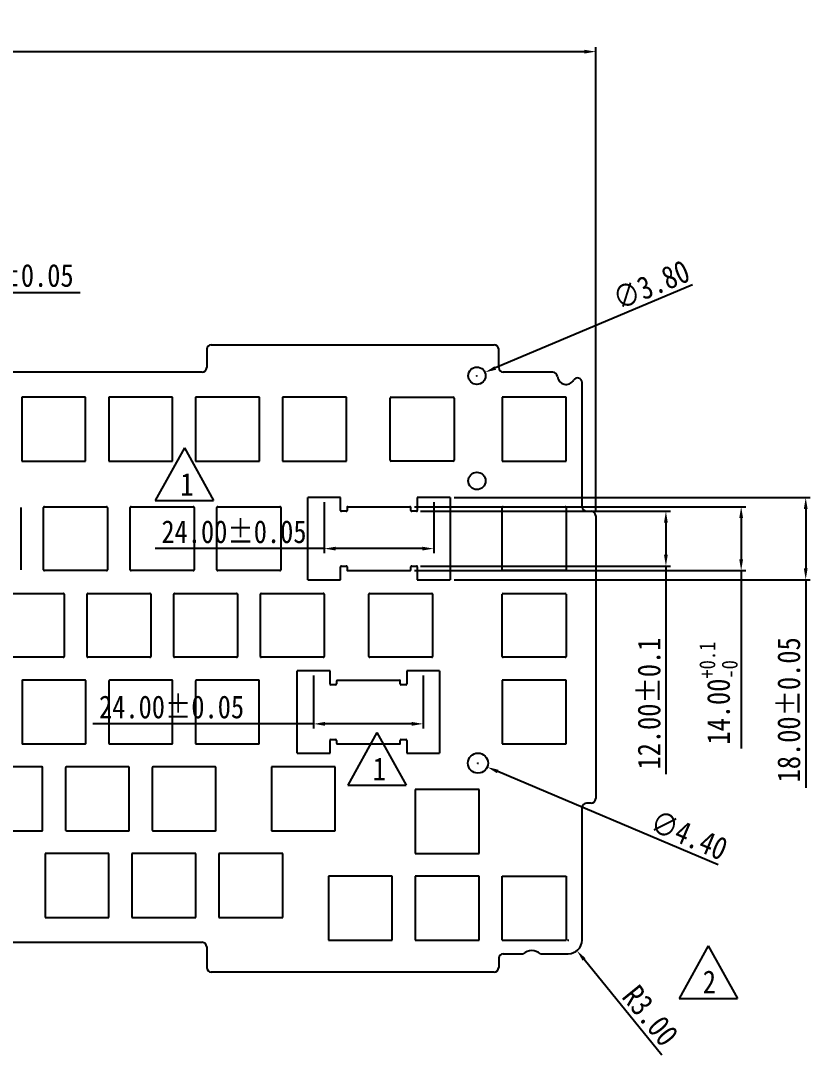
# Model space of a CAD drawing. Header units: millimetres. Extents: x -762 to 118, y 46 to 279.
# Drawn here: x -507.3 to -334.2, y 52.3 to 279.3 of the extents above; entities that cross this region are included whole.
import ezdxf

# ---------------------------------------------------------------- set-up
doc = ezdxf.new("R2010")
doc.units = ezdxf.units.MM
doc.header["$LTSCALE"] = 16.335
doc.header["$PDMODE"] = 3
doc.header["$PDSIZE"] = 8
doc.layers.get('0').update_dxf_attribs({"linetype": 'CONTINUOUS'})
doc.layers.get('Defpoints').update_dxf_attribs({"linetype": 'CONTINUOUS'})
doc.layers.add('文字说明', color=2, linetype='CONTINUOUS')
doc.layers.add('标注尺寸', color=2, linetype='CONTINUOUS')
doc.styles.get("Standard").update_dxf_attribs({"font": '', "width": 0.85, "height": 5})
doc.styles.get('Standard').set_extended_font_data('SimSun')
doc.dimstyles.get("Standard").update_dxf_attribs({"dimtxt": 5, "dimasz": 2.5, "dimexe": 1, "dimexo": 1, "dimgap": 1, "dimtad": 1, "dimzin": 1, "dimdsep": 46, "dimtxsty": 'Standard', "dimcen": 0.09, "dimadec": 0, "dimazin": 2, "dimtp": 0.01, "dimtm": 0.01, "dimtfac": 1, "dimtofl": 0, "dimtmove": 0, "dimatfit": 3, "dimfxl": 1, "dimtolj": 1, "dimarcsym": 0})

# ---------------------------------------------------------------- blocks, each defined once
blk = doc.blocks.new('*D0')
at = {"layer": 'Defpoints', "color": 0}
for p in [(-381.26, 272.51), (-699.56, 170.79), (-381.26, 170.79)]:
    blk.add_point(p, dxfattribs=at)
at = {"layer": '标注尺寸', "color": 0, "lineweight": -2}
for p, q in [((-699.56, 171.79), (-699.56, 273.51)), ((-697.06, 272.51), (-383.76, 272.51)), ((-381.26, 171.79), (-381.26, 273.51))]:
    blk.add_line(p, q, dxfattribs=at)
at = {"layer": '标注尺寸', "color": 0}
for points in [[(-697.06, 272.92), (-697.06, 272.09), (-699.56, 272.51)], [(-383.76, 272.92), (-383.76, 272.09), (-381.26, 272.51)]]:
    blk.add_solid(points, dxfattribs=at)
at = {"layer": '标注尺寸', "color": 0, "insert": (-540.41, 276.01), "char_height": 5, "attachment_point": 5}
blk.add_mtext('\\A1;318.30', dxfattribs=at)
blk = doc.blocks.new('*D4')
at = {"layer": 'Defpoints', "color": 0}
for p in [(-405.55, 202.2), (-409.06, 200.73)]:
    blk.add_point(p, dxfattribs=at)
at = {"layer": '标注尺寸', "color": 0, "lineweight": -2}
for p, q in [((-360.01, 221.4), (-403.25, 203.17)), ((-407.39, 201.46), (-407.21, 201.46)), ((-407.3, 201.37), (-407.3, 201.55))]:
    blk.add_line(p, q, dxfattribs=at)
at = {"layer": '标注尺寸', "color": 0}
blk.add_solid([(-403.41, 203.56), (-403.09, 202.79), (-405.55, 202.2)], dxfattribs=at)
at = {"layer": '标注尺寸', "color": 0, "insert": (-369.09, 221.37), "char_height": 5, "attachment_point": 5, "rotation": 22.8554}
blk.add_mtext('\\A1;∅3.80', dxfattribs=at)
blk = doc.blocks.new('*D5')
at = {"layer": 'Defpoints', "color": 0}
for p in [(-409.09, 117.42), (-405.04, 115.71)]:
    blk.add_point(p, dxfattribs=at)
at = {"layer": '标注尺寸', "color": 0, "lineweight": -2}
for p, q in [((-407.15, 116.56), (-406.97, 116.56)), ((-407.06, 116.47), (-407.06, 116.65)), ((-354.45, 94.28), (-402.74, 114.73))]:
    blk.add_line(p, q, dxfattribs=at)
at = {"layer": '标注尺寸', "color": 0}
blk.add_solid([(-402.57, 115.11), (-402.9, 114.35), (-405.04, 115.71)], dxfattribs=at)
at = {"layer": '标注尺寸', "color": 0, "insert": (-360.8, 100.77), "char_height": 5, "attachment_point": 5, "rotation": 337.0501}
blk.add_mtext('\\A1;∅4.40', dxfattribs=at)
blk = doc.blocks.new('*D6')
at = {"layer": 'Defpoints', "color": 0}
for p in [(-413.27, 174.76), (-413.27, 156.76), (-335.23, 156.76)]:
    blk.add_point(p, dxfattribs=at)
at = {"layer": '标注尺寸', "color": 0, "lineweight": -2}
for p, q in [((-412.27, 174.76), (-334.23, 174.76)), ((-335.23, 172.26), (-335.23, 159.26)), ((-412.27, 156.76), (-334.23, 156.76)), ((-335.23, 156.76), (-335.23, 111.15))]:
    blk.add_line(p, q, dxfattribs=at)
at = {"layer": '标注尺寸', "color": 0}
for points in [[(-335.64, 172.26), (-334.81, 172.26), (-335.23, 174.76)], [(-335.64, 159.26), (-334.81, 159.26), (-335.23, 156.76)]]:
    blk.add_solid(points, dxfattribs=at)
at = {"layer": '标注尺寸', "color": 0, "insert": (-338.91, 128.25), "char_height": 5, "attachment_point": 5, "rotation": 90}
blk.add_mtext('\\A1;18.00%%P0.05', dxfattribs=at)
blk = doc.blocks.new('*D7')
at = {"layer": 'Defpoints', "color": 0}
for p in [(-420.67, 171.76), (-420.67, 159.76), (-365.87, 159.76)]:
    blk.add_point(p, dxfattribs=at)
at = {"layer": '标注尺寸', "color": 0, "lineweight": -2}
for p, q in [((-419.67, 171.76), (-364.87, 171.76)), ((-365.87, 169.26), (-365.87, 162.26)), ((-419.67, 159.76), (-364.87, 159.76)), ((-365.87, 159.76), (-365.87, 114.16))]:
    blk.add_line(p, q, dxfattribs=at)
at = {"layer": '标注尺寸', "color": 0}
for points in [[(-366.29, 169.26), (-365.46, 169.26), (-365.87, 171.76)], [(-366.29, 162.26), (-365.46, 162.26), (-365.87, 159.76)]]:
    blk.add_solid(points, dxfattribs=at)
at = {"layer": '标注尺寸', "color": 0, "insert": (-369.55, 129.62), "char_height": 5, "attachment_point": 5, "rotation": 90}
blk.add_mtext('\\A1;12.00%%P0.1', dxfattribs=at)
blk = doc.blocks.new('*D8')
at = {"layer": 'Defpoints', "color": 0}
for p in [(-421.97, 172.76), (-421.97, 158.76), (-349.38, 158.76)]:
    blk.add_point(p, dxfattribs=at)
at = {"layer": '标注尺寸', "color": 0, "lineweight": -2}
for p, q in [((-420.97, 172.76), (-348.38, 172.76)), ((-349.38, 170.26), (-349.38, 161.26)), ((-420.97, 158.76), (-348.38, 158.76)), ((-349.38, 158.76), (-349.38, 119.77))]:
    blk.add_line(p, q, dxfattribs=at)
at = {"layer": '标注尺寸', "color": 0}
for points in [[(-349.79, 170.26), (-348.96, 170.26), (-349.38, 172.76)], [(-349.79, 161.26), (-348.96, 161.26), (-349.38, 158.76)]]:
    blk.add_solid(points, dxfattribs=at)
at = {"layer": '标注尺寸', "color": 0, "insert": (-354.36, 131.91), "char_height": 5, "attachment_point": 5, "rotation": 90}
blk.add_mtext('\\A1;14.00{\\H0.7x;\\S+0.1^ -0;}', dxfattribs=at)
blk = doc.blocks.new('*D16')
at = {"layer": 'Defpoints', "color": 0}
for p in [(-536.83, 219.75), (-543.23, 202.26), (-536.83, 202.26)]:
    blk.add_point(p, dxfattribs=at)
at = {"layer": '标注尺寸', "color": 0, "lineweight": -2}
for p, q in [((-543.23, 203.26), (-543.23, 220.75)), ((-536.83, 203.26), (-536.83, 220.75)), ((-545.73, 219.75), (-548.23, 219.75)), ((-534.33, 219.75), (-494.25, 219.75))]:
    blk.add_line(p, q, dxfattribs=at)
at = {"layer": '标注尺寸', "color": 0}
for points in [[(-545.73, 220.16), (-545.73, 219.33), (-543.23, 219.75)], [(-534.33, 220.16), (-534.33, 219.33), (-536.83, 219.75)]]:
    blk.add_solid(points, dxfattribs=at)
at = {"layer": '标注尺寸', "color": 0, "insert": (-513.04, 223.43), "char_height": 5, "attachment_point": 5}
blk.add_mtext('\\A1;2*6.40%%P0.05', dxfattribs=at)
blk = doc.blocks.new('*D18')
at = {"layer": 'Defpoints', "color": 0}
for p in [(-440.77, 174.76), (-416.77, 174.76), (-416.77, 163.58)]:
    blk.add_point(p, dxfattribs=at)
at = {"layer": '标注尺寸', "color": 0, "lineweight": -2}
for p, q in [((-440.77, 173.76), (-440.77, 162.58)), ((-416.77, 173.76), (-416.77, 162.58)), ((-440.77, 163.58), (-477.83, 163.58)), ((-419.27, 163.58), (-438.27, 163.58))]:
    blk.add_line(p, q, dxfattribs=at)
at = {"layer": '标注尺寸', "color": 0}
for points in [[(-438.27, 164), (-438.27, 163.17), (-440.77, 163.58)], [(-419.27, 164), (-419.27, 163.17), (-416.77, 163.58)]]:
    blk.add_solid(points, dxfattribs=at)
at = {"layer": '标注尺寸', "color": 0, "insert": (-460.55, 167.26), "char_height": 5, "attachment_point": 5}
blk.add_mtext('\\A1;24.00%%P0.05', dxfattribs=at)
blk = doc.blocks.new('*D20')
at = {"layer": 'Defpoints', "color": 0}
for p in [(-443.09, 136.76), (-419.09, 136.76), (-419.09, 125.17)]:
    blk.add_point(p, dxfattribs=at)
at = {"layer": '标注尺寸', "color": 0, "lineweight": -2}
for p, q in [((-443.09, 135.76), (-443.09, 124.17)), ((-419.09, 135.76), (-419.09, 124.17)), ((-443.09, 125.17), (-491.51, 125.17)), ((-421.59, 125.17), (-440.59, 125.17))]:
    blk.add_line(p, q, dxfattribs=at)
at = {"layer": '标注尺寸', "color": 0}
for points in [[(-440.59, 125.59), (-440.59, 124.75), (-443.09, 125.17)], [(-421.59, 125.59), (-421.59, 124.75), (-419.09, 125.17)]]:
    blk.add_solid(points, dxfattribs=at)
at = {"layer": '标注尺寸', "color": 0, "insert": (-474.23, 128.85), "char_height": 5, "attachment_point": 5}
blk.add_mtext('\\A1;24.00%%P0.05', dxfattribs=at)
blk = doc.blocks.new('*D25')
at = {"layer": 'Defpoints', "color": 0}
for p in [(-387.26, 77.79), (-385.37, 75.46)]:
    blk.add_point(p, dxfattribs=at)
at = {"layer": '标注尺寸', "color": 0, "lineweight": -2}
for p, q in [((-387.35, 77.79), (-387.17, 77.79)), ((-387.26, 77.7), (-387.26, 77.88)), ((-366.76, 52.55), (-383.8, 73.52))]:
    blk.add_line(p, q, dxfattribs=at)
at = {"layer": '标注尺寸', "color": 0}
blk.add_solid([(-383.47, 73.79), (-384.12, 73.26), (-385.37, 75.46)], dxfattribs=at)
at = {"layer": '标注尺寸', "color": 0, "insert": (-369.28, 61.21), "char_height": 5, "attachment_point": 5, "rotation": 309.0828}
blk.add_mtext('\\A1;R3.00', dxfattribs=at)

msp = doc.modelspace()

# ---------------------------------------------------------------- linework, layer by layer
at = {"color": 7, "linetype": 'Continuous'}
for p, q in [((-466.528, 207.263), (-466.528, 203.263)), ((-465.528, 208.263), (-403.528, 208.263)), ((-402.528, 203.263), (-402.528, 207.263)), ((-467.528, 202.263), (-509.528, 202.263)), ((-390.658, 202.263), (-401.528, 202.263)), ((-384.263, 172.785), (-384.263, 199.996)), ((-507.061, 196.763), (-507.061, 182.763)), ((-493.061, 196.763), (-507.061, 196.763)), ((-493.061, 182.763), (-493.061, 196.763)), ((-488.011, 196.763), (-488.011, 182.763)), ((-474.011, 196.763), (-488.011, 196.763)), ((-474.011, 182.763), (-474.011, 196.763)), ((-454.961, 196.763), (-468.961, 196.763)), ((-468.961, 196.763), (-468.961, 182.763)), ((-454.961, 182.763), (-454.961, 196.763)), ((-435.911, 196.763), (-449.911, 196.763)), ((-449.911, 196.763), (-449.911, 182.763)), ((-435.911, 182.763), (-435.911, 196.763)), ((-426.293, 182.963), (-426.293, 196.563)), ((-426.093, 196.763), (-412.493, 196.763)), ((-412.293, 196.563), (-412.293, 182.963)), ((-387.763, 196.763), (-401.763, 196.763)), ((-401.763, 196.763), (-401.763, 182.763)), ((-387.763, 182.763), (-387.763, 196.763)), ((-507.061, 182.763), (-493.061, 182.763)), ((-488.011, 182.763), (-474.011, 182.763)), ((-468.961, 182.763), (-454.961, 182.763)), ((-449.911, 182.763), (-435.911, 182.763)), ((-412.493, 182.763), (-426.093, 182.763)), ((-401.763, 182.763), (-387.763, 182.763)), ((-507.293, 172.563), (-507.293, 158.963)), ((-502.293, 158.963), (-502.293, 172.563)), ((-502.093, 172.763), (-488.493, 172.763)), ((-488.293, 172.563), (-488.293, 158.963)), ((-483.293, 158.963), (-483.293, 172.563)), ((-483.093, 172.763), (-469.493, 172.763)), ((-469.293, 172.563), (-469.293, 158.963)), ((-464.293, 158.963), (-464.293, 172.563)), ((-464.093, 172.763), (-450.493, 172.763)), ((-450.293, 172.563), (-450.293, 158.963)), ((-444.368, 156.763), (-444.368, 174.763)), ((-437.168, 174.763), (-444.368, 174.763)), ((-437.168, 171.963), (-437.168, 174.763)), ((-435.768, 172.563), (-435.768, 171.963)), ((-435.568, 172.763), (-421.968, 172.763)), ((-421.768, 171.963), (-421.768, 172.563)), ((-420.368, 174.763), (-420.368, 171.963)), ((-413.168, 174.763), (-420.368, 174.763)), ((-413.168, 174.763), (-413.168, 156.763)), ((-401.763, 158.963), (-401.763, 172.563)), ((-401.563, 172.763), (-387.963, 172.763)), ((-387.763, 172.563), (-387.763, 158.963)), ((-435.968, 171.763), (-436.968, 171.763)), ((-420.568, 171.763), (-421.568, 171.763)), ((-383.263, 171.785), (-382.263, 171.785)), ((-381.263, 170.785), (-381.263, 108.785)), ((-437.168, 156.763), (-437.168, 159.563)), ((-436.968, 159.763), (-435.968, 159.763)), ((-435.768, 159.563), (-435.768, 158.963)), ((-421.768, 158.963), (-421.768, 159.563)), ((-421.568, 159.763), (-420.568, 159.763)), ((-420.368, 159.563), (-420.368, 156.763)), ((-488.493, 158.763), (-502.093, 158.763)), ((-469.493, 158.763), (-483.093, 158.763)), ((-450.493, 158.763), (-464.093, 158.763)), ((-444.368, 156.763), (-437.168, 156.763)), ((-435.568, 158.763), (-421.968, 158.763)), ((-420.368, 156.763), (-413.168, 156.763)), ((-387.963, 158.763), (-401.563, 158.763)), ((-511.563, 153.763), (-497.963, 153.763)), ((-497.763, 153.563), (-497.763, 139.963)), ((-492.763, 139.963), (-492.763, 153.563)), ((-492.563, 153.763), (-478.963, 153.763)), ((-478.763, 153.563), (-478.763, 139.963)), ((-473.763, 139.963), (-473.763, 153.563)), ((-473.563, 153.763), (-459.963, 153.763)), ((-459.763, 153.563), (-459.763, 139.963)), ((-454.763, 139.963), (-454.763, 153.563)), ((-454.563, 153.763), (-440.963, 153.763)), ((-440.763, 153.563), (-440.763, 139.963)), ((-430.998, 139.963), (-430.998, 153.563)), ((-430.798, 153.763), (-417.198, 153.763)), ((-416.998, 153.563), (-416.998, 139.963)), ((-401.763, 139.963), (-401.763, 153.563)), ((-401.563, 153.763), (-387.963, 153.763)), ((-387.763, 153.563), (-387.763, 139.963)), ((-497.963, 139.763), (-511.563, 139.763)), ((-478.963, 139.763), (-492.563, 139.763)), ((-459.963, 139.763), (-473.563, 139.763)), ((-440.963, 139.763), (-454.563, 139.763)), ((-417.198, 139.763), (-430.798, 139.763)), ((-387.963, 139.763), (-401.563, 139.763)), ((-446.693, 118.763), (-446.693, 136.763)), ((-439.493, 136.763), (-446.693, 136.763)), ((-439.493, 133.963), (-439.493, 136.763)), ((-422.693, 136.763), (-422.693, 133.963)), ((-415.493, 136.763), (-422.693, 136.763)), ((-415.493, 136.763), (-415.493, 118.763)), ((-506.998, 134.563), (-506.998, 120.963)), ((-493.198, 134.763), (-506.798, 134.763)), ((-492.998, 120.963), (-492.998, 134.563)), ((-487.998, 134.563), (-487.998, 120.963)), ((-474.198, 134.763), (-487.798, 134.763)), ((-473.998, 120.963), (-473.998, 134.563)), ((-468.998, 134.563), (-468.998, 120.963)), ((-455.198, 134.763), (-468.798, 134.763)), ((-454.998, 120.963), (-454.998, 134.563)), ((-438.093, 134.563), (-438.093, 133.963)), ((-437.893, 134.763), (-424.293, 134.763)), ((-424.093, 133.963), (-424.093, 134.563)), ((-387.763, 134.763), (-401.763, 134.763)), ((-401.763, 134.763), (-401.763, 120.763)), ((-387.763, 120.763), (-387.763, 134.763)), ((-438.293, 133.763), (-439.293, 133.763)), ((-422.893, 133.763), (-423.893, 133.763)), ((-506.798, 120.763), (-493.198, 120.763)), ((-487.798, 120.763), (-474.198, 120.763)), ((-468.798, 120.763), (-455.198, 120.763)), ((-439.493, 118.763), (-439.493, 121.563)), ((-439.293, 121.763), (-438.293, 121.763)), ((-438.093, 121.563), (-438.093, 120.963)), ((-437.893, 120.763), (-424.293, 120.763)), ((-424.093, 120.963), (-424.093, 121.563)), ((-423.893, 121.763), (-422.893, 121.763)), ((-422.693, 121.563), (-422.693, 118.763)), ((-401.763, 120.763), (-387.763, 120.763)), ((-446.693, 118.763), (-439.493, 118.763)), ((-422.693, 118.763), (-415.493, 118.763)), ((-502.688, 115.763), (-516.288, 115.763)), ((-483.688, 115.763), (-497.288, 115.763)), ((-464.688, 115.763), (-478.288, 115.763)), ((-438.343, 115.763), (-452.343, 115.763)), ((-452.343, 115.763), (-452.343, 101.763)), ((-438.343, 101.763), (-438.343, 115.763)), ((-502.488, 101.963), (-502.488, 115.563)), ((-497.488, 115.563), (-497.488, 101.963)), ((-483.488, 101.963), (-483.488, 115.563)), ((-478.488, 115.563), (-478.488, 101.963)), ((-464.488, 101.963), (-464.488, 115.563)), ((-406.813, 110.763), (-420.813, 110.763)), ((-420.813, 110.763), (-420.813, 96.763)), ((-406.813, 96.763), (-406.813, 110.763)), ((-384.263, 77.793), (-384.263, 106.785)), ((-382.263, 107.785), (-383.263, 107.785)), ((-516.288, 101.763), (-502.688, 101.763)), ((-497.288, 101.763), (-483.688, 101.763)), ((-478.288, 101.763), (-464.688, 101.763)), ((-452.343, 101.763), (-438.343, 101.763)), ((-487.963, 96.763), (-501.963, 96.763)), ((-501.963, 96.763), (-501.963, 82.763)), ((-487.963, 82.763), (-487.963, 96.763)), ((-468.913, 96.763), (-482.913, 96.763)), ((-482.913, 96.763), (-482.913, 82.763)), ((-468.913, 82.763), (-468.913, 96.763)), ((-449.863, 96.763), (-463.863, 96.763)), ((-463.863, 96.763), (-463.863, 82.763)), ((-449.863, 82.763), (-449.863, 96.763)), ((-420.813, 96.763), (-406.813, 96.763)), ((-425.863, 91.763), (-439.863, 91.763)), ((-439.863, 91.763), (-439.863, 77.763)), ((-425.863, 77.763), (-425.863, 91.763)), ((-406.813, 91.763), (-420.813, 91.763)), ((-420.813, 91.763), (-420.813, 77.763)), ((-406.813, 77.763), (-406.813, 91.763)), ((-401.763, 91.763), (-387.763, 91.763)), ((-401.763, 77.763), (-401.763, 91.763)), ((-387.763, 91.763), (-387.763, 77.763)), ((-501.963, 82.763), (-487.963, 82.763)), ((-482.913, 82.763), (-468.913, 82.763)), ((-463.863, 82.763), (-449.863, 82.763)), ((-509.528, 77.293), (-467.528, 77.293)), ((-439.863, 77.763), (-425.863, 77.763)), ((-420.813, 77.763), (-406.813, 77.763)), ((-401.763, 77.763), (-387.763, 77.763)), ((-466.528, 76.293), (-466.528, 71.763)), ((-402.528, 73.793), (-402.528, 71.763)), ((-401.528, 74.793), (-397.17, 74.793)), ((-393.371, 74.793), (-387.263, 74.793)), ((-403.528, 70.763), (-465.528, 70.763))]:
    msp.add_line(p, q, dxfattribs=at)
for centre, radius in [((-407.305, 201.463), 1.9), ((-407.305, 178.435), 1.9), ((-407.063, 116.563), 2.2)]:
    msp.add_circle(centre, radius, dxfattribs=at)
for centre, radius, start, end in [((-465.528, 207.263), 1, 90, 180), ((-403.528, 207.263), 1, 0, 90), ((-467.528, 203.263), 1, 270, 0), ((-401.528, 203.263), 1, 180, 270), ((-390.658, 201.263), 1, 3.95457, 90), ((-387.765, 201.463), 1.9, 183.95457, 329.59993), ((-385.263, 199.996), 1, 0, 149.59993), ((-426.093, 196.563), 0.2, 90, 180), ((-412.493, 196.563), 0.2, 0, 90), ((-426.093, 182.963), 0.2, 180, 270), ((-412.493, 182.963), 0.2, 270, 0), ((-502.093, 172.563), 0.2, 90, 180), ((-488.493, 172.563), 0.2, 359.99999, 90), ((-483.093, 172.563), 0.2, 90, 180), ((-469.493, 172.563), 0.2, 0, 90), ((-464.093, 172.563), 0.2, 90, 180), ((-450.493, 172.563), 0.2, 359.99999, 90), ((-435.568, 172.563), 0.2, 90, 180), ((-421.968, 172.563), 0.2, 0, 90), ((-401.563, 172.563), 0.2, 90, 180), ((-387.963, 172.563), 0.2, 0, 90), ((-383.263, 172.785), 1, 180, 270), ((-436.968, 171.963), 0.2, 180, 270), ((-435.968, 171.963), 0.2, 270, 0), ((-421.568, 171.963), 0.2, 180, 270), ((-420.568, 171.963), 0.2, 270, 0), ((-382.263, 170.785), 1, 0, 90), ((-502.093, 158.963), 0.2, 180, 270), ((-488.493, 158.963), 0.2, 270, 0), ((-483.093, 158.963), 0.2, 180, 270), ((-469.493, 158.963), 0.2, 270, 0), ((-464.093, 158.963), 0.2, 179.99999, 270), ((-450.493, 158.963), 0.2, 270, 0), ((-436.968, 159.563), 0.2, 90, 180), ((-435.968, 159.563), 0.2, 0, 90), ((-435.568, 158.963), 0.2, 180, 270), ((-421.968, 158.963), 0.2, 270, 0), ((-421.568, 159.563), 0.2, 90, 180), ((-420.568, 159.563), 0.2, 0, 90), ((-401.563, 158.963), 0.2, 180, 270), ((-387.963, 158.963), 0.2, 270, 0), ((-497.963, 153.563), 0.2, 359.99999, 90.00001), ((-492.563, 153.563), 0.2, 89.99999, 180), ((-478.963, 153.563), 0.2, 0, 90.00001), ((-473.563, 153.563), 0.2, 89.99999, 180), ((-459.963, 153.563), 0.2, 0, 90.00001), ((-454.563, 153.563), 0.2, 89.99999, 180), ((-440.963, 153.563), 0.2, 359.99999, 90.00001), ((-430.798, 153.563), 0.2, 89.99999, 180), ((-417.198, 153.563), 0.2, 0, 90.00001), ((-401.563, 153.563), 0.2, 90, 180), ((-387.963, 153.563), 0.2, 0, 90), ((-497.963, 139.963), 0.2, 269.99999, 0), ((-492.563, 139.963), 0.2, 180, 270.00001), ((-478.963, 139.963), 0.2, 269.99999, 0), ((-473.563, 139.963), 0.2, 179.99999, 270.00001), ((-459.963, 139.963), 0.2, 269.99999, 0), ((-454.563, 139.963), 0.2, 179.99999, 270.00001), ((-440.963, 139.963), 0.2, 269.99999, 0), ((-430.798, 139.963), 0.2, 180, 270.00001), ((-417.198, 139.963), 0.2, 269.99999, 0), ((-401.563, 139.963), 0.2, 180, 270), ((-387.963, 139.963), 0.2, 270, 0), ((-506.798, 134.563), 0.2, 90, 180), ((-493.198, 134.563), 0.2, 359.99999, 90), ((-487.798, 134.563), 0.2, 90, 180), ((-474.198, 134.563), 0.2, 0, 90), ((-468.798, 134.563), 0.2, 90, 180), ((-455.198, 134.563), 0.2, 0, 90), ((-439.293, 133.963), 0.2, 180, 270), ((-438.293, 133.963), 0.2, 270, 0), ((-437.893, 134.563), 0.2, 90, 180), ((-424.293, 134.563), 0.2, 0, 90), ((-423.893, 133.963), 0.2, 180, 270), ((-422.893, 133.963), 0.2, 270, 0), ((-506.798, 120.963), 0.2, 179.99999, 270.00001), ((-493.198, 120.963), 0.2, 269.99999, 0), ((-487.798, 120.963), 0.2, 180, 270.00001), ((-474.198, 120.963), 0.2, 269.99999, 0), ((-468.798, 120.963), 0.2, 179.99999, 270.00001), ((-455.198, 120.963), 0.2, 269.99999, 0), ((-439.293, 121.563), 0.2, 90, 180), ((-438.293, 121.563), 0.2, 0, 90), ((-437.893, 120.963), 0.2, 180, 270), ((-424.293, 120.963), 0.2, 270, 0), ((-423.893, 121.563), 0.2, 90, 180), ((-422.893, 121.563), 0.2, 0, 90), ((-502.688, 115.563), 0.2, 0, 90), ((-497.288, 115.563), 0.2, 90, 180), ((-483.688, 115.563), 0.2, 359.99999, 90), ((-478.288, 115.563), 0.2, 90, 180), ((-464.688, 115.563), 0.2, 359.99999, 90), ((-383.263, 106.785), 1, 90, 180), ((-382.263, 108.785), 1, 270, 0), ((-502.688, 101.963), 0.2, 270, 0), ((-497.288, 101.963), 0.2, 179.99999, 270), ((-483.688, 101.963), 0.2, 270, 0), ((-478.288, 101.963), 0.2, 180, 270), ((-464.688, 101.963), 0.2, 270, 0), ((-467.528, 76.293), 1, 0, 90), ((-387.263, 77.793), 3, 270, 0), ((-395.27, 72.471), 3, 50.71977, 129.28023), ((-401.528, 73.793), 1, 90, 180), ((-465.528, 71.763), 1, 180, 270), ((-403.528, 71.763), 1, 270, 0)]:
    msp.add_arc(centre, radius, start, end, dxfattribs=at)
at = {"layer": '文字说明', "color": 1}
for p, q in [((-471.401, 185.641), (-477.801, 174.121)), ((-471.401, 185.641), (-465.001, 174.121)), ((-477.801, 174.121), (-465.001, 174.121)), ((-429.221, 123.278), (-435.621, 111.758)), ((-429.221, 123.278), (-422.821, 111.758)), ((-435.621, 111.758), (-422.821, 111.758)), ((-356.6, 76.52), (-363, 65)), ((-356.6, 76.52), (-350.2, 65)), ((-363, 65), (-350.2, 65))]:
    msp.add_line(p, q, dxfattribs=at)

# ---------------------------------------------------------------- texts
at = {"layer": '标注尺寸', "char_height": 5, "attachment_point": 1}
for s, insert in [('1', (-472.31, 180.174)), ('1', (-430.13, 117.811)), ('2', (-357.785, 71.132))]:
    msp.add_mtext_dynamic_manual_height_columns(s, width=3.03656, gutter_width=25, heights=[0], dxfattribs=dict(at, insert=insert))

# ---------------------------------------------------------------- dimensions: what is measured, and where the dimension line sits
at = {"layer": '标注尺寸'}
dim = msp.add_linear_dim(base=(-381.263, 272.507), p1=(-699.559, 170.785), p2=(-381.263, 170.785), dimstyle='Standard', dxfattribs=at)
dim.commit()
dim.dimension.update_dxf_attribs({"geometry": '*D0', "text_midpoint": (-540.411, 276.007)})
for p1, p2, picture, middle in [((-409.055, 200.725), (-405.554, 202.201), '*D4', (-367.726, 218.146)), ((-409.089, 117.421), (-405.037, 115.705), '*D5', (-362.162, 97.55))]:
    dim = msp.add_diameter_dim_2p(p1=p1, p2=p2, dimstyle='Standard', dxfattribs=at)
    dim.commit()
    dim.dimension.update_dxf_attribs({"geometry": picture, "text_midpoint": middle, "dimtype": 163})
dim = msp.add_linear_dim(base=(-536.828, 219.746), p1=(-543.228, 202.263), p2=(-536.828, 202.263), text='2*<>%%P0.05', dimstyle='Standard', dxfattribs=at)
dim.commit()
dim.dimension.update_dxf_attribs({"geometry": '*D16', "text_midpoint": (-513.037, 223.426)})
for base, p1, p2, picture, middle in [((-416.768, 163.583), (-440.768, 174.763), (-416.768, 174.763), '*D18', (-460.548, 163.583)), ((-419.093, 125.169), (-443.093, 136.763), (-419.093, 136.763), '*D20', (-474.228, 125.169))]:
    dim = msp.add_linear_dim(base=base, p1=p1, p2=p2, text='<>%%P0.05', dimstyle='Standard', dxfattribs=at)
    dim.commit()
    dim.dimension.update_dxf_attribs({"geometry": picture, "text_midpoint": middle, "dimtype": 160})
for base, p1, p2, text, picture, middle in [((-349.376, 158.763), (-421.968, 172.763), (-421.968, 158.763), '<>{\\H0.7x;\\S+0.1^ -0;}', '*D8', (-349.376, 131.913)), ((-335.225, 156.763), (-413.268, 174.763), (-413.268, 156.763), '<>%%P0.05', '*D6', (-335.225, 128.245)), ((-365.874, 159.763), (-420.668, 171.763), (-420.668, 159.763), '<>%%P0.1', '*D7', (-365.874, 129.617))]:
    dim = msp.add_linear_dim(base=base, p1=p1, p2=p2, angle=90, text=text, dimstyle='Standard', dxfattribs=at)
    dim.commit()
    dim.dimension.update_dxf_attribs({"geometry": picture, "text_midpoint": middle, "dimtype": 160})
dim = msp.add_radius_dim(center=(-387.263, 77.793), mpoint=(-385.372, 75.464), dimstyle='Standard', dxfattribs=at)
dim.commit()
dim.dimension.update_dxf_attribs({"geometry": '*D25', "text_midpoint": (-372, 59), "dimtype": 164})

doc.saveas('drawing.dxf')
